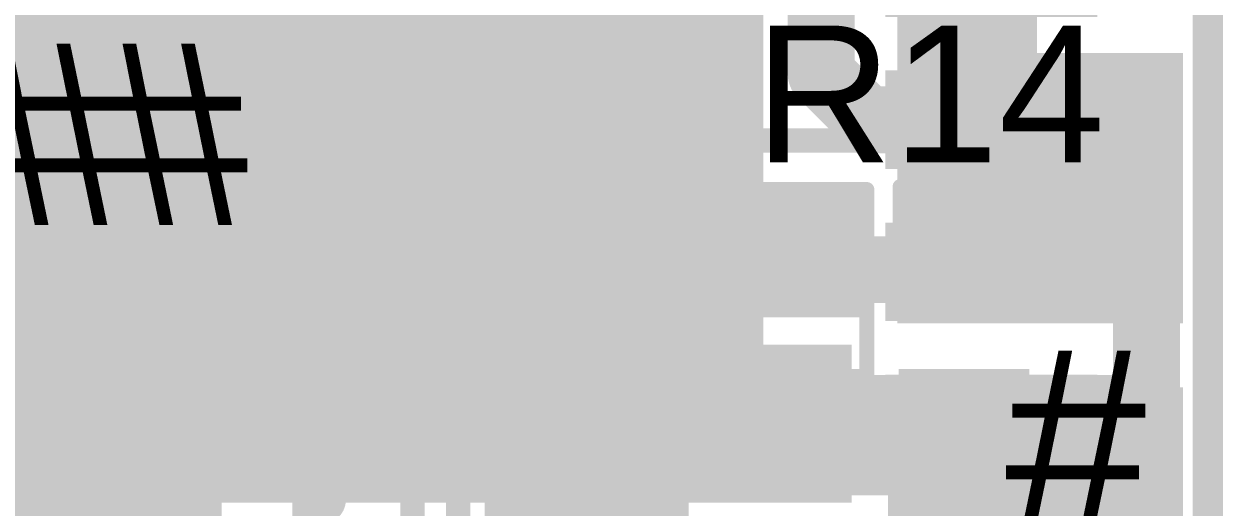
# Model space of a CAD drawing. Header units: millimetres. Extents: x -0.33 to 1.44, y -0.21 to 1.57.
# Drawn here: x 1.0357 to 1.4302, y 0.7466 to 0.9055 of the extents above; entities that cross this region are included whole.
import ezdxf

# ---------------------------------------------------------------- set-up
doc = ezdxf.new("R2010")
doc.units = ezdxf.units.MM
doc.header["$MEASUREMENT"] = 0
for name, color, linetype in [('BottomLayer', 5, 'Continuous'), ('BottomOverlay', 54, 'Continuous'), ('BottomPaste', 16, 'Continuous'), ('BottomSolder', 6, 'Continuous'), ('Mechanical2', 216, 'Continuous'), ('TopLayer', 1, 'Continuous'), ('TopOverlay', 2, 'Continuous'), ('TopPaste', 8, 'Continuous'), ('TopSolder', 216, 'Continuous'), ('ViaHoleLayer', 16, 'Continuous')]:
    doc.layers.add(name, color=color, linetype=linetype)
doc.styles.add('Arial', font='', dxfattribs={"height": 0.2})
doc.styles.get('Arial').set_extended_font_data('Arial')

# ---------------------------------------------------------------- blocks, each defined once
blk = doc.blocks.new('LAN9255_ZMX019_3')
at = {"layer": 'TopLayer'}
for points in [[(-0.17913, -0.17913), (-0.17913, 0.17913), (0.17913, 0.17913), (0.17913, -0.17913)], [(0.06693, -0.33268), (0.06693, -0.27362), (0.0748, -0.27362), (0.0748, -0.33268)], [(0.08268, -0.33268), (0.08268, -0.27362), (0.09055, -0.27362), (0.09055, -0.33268)], [(0.09843, -0.33268), (0.09843, -0.27362), (0.1063, -0.27362), (0.1063, -0.33268)], [(0.11417, -0.33268), (0.11417, -0.27362), (0.12205, -0.27362), (0.12205, -0.33268)], [(0.12992, -0.33268), (0.12992, -0.27362), (0.1378, -0.27362), (0.1378, -0.33268)], [(0.14567, -0.33268), (0.14567, -0.27362), (0.15354, -0.27362), (0.15354, -0.33268)], [(0.16142, -0.33268), (0.16142, -0.27362), (0.16929, -0.27362), (0.16929, -0.33268)], [(0.17717, -0.33268), (0.17717, -0.27362), (0.18504, -0.27362), (0.18504, -0.33268)], [(0.19291, -0.33268), (0.19291, -0.27362), (0.20079, -0.27362), (0.20079, -0.33268)], [(0.20866, -0.33268), (0.20866, -0.27362), (0.21654, -0.27362), (0.21654, -0.33268)]]:
    blk.add_hatch(color=1, dxfattribs=at).paths.add_polyline_path(points)
at = {"layer": 'TopPaste'}
for points in [[(-0.17913, -0.17913), (-0.17913, 0.17913), (0.17913, 0.17913), (0.17913, -0.17913)], [(0.06693, -0.33268), (0.06693, -0.27362), (0.0748, -0.27362), (0.0748, -0.33268)], [(0.08268, -0.33268), (0.08268, -0.27362), (0.09055, -0.27362), (0.09055, -0.33268)], [(0.09843, -0.33268), (0.09843, -0.27362), (0.1063, -0.27362), (0.1063, -0.33268)], [(0.11417, -0.33268), (0.11417, -0.27362), (0.12205, -0.27362), (0.12205, -0.33268)], [(0.12992, -0.33268), (0.12992, -0.27362), (0.1378, -0.27362), (0.1378, -0.33268)], [(0.14567, -0.33268), (0.14567, -0.27362), (0.15354, -0.27362), (0.15354, -0.33268)], [(0.16142, -0.33268), (0.16142, -0.27362), (0.16929, -0.27362), (0.16929, -0.33268)], [(0.17717, -0.33268), (0.17717, -0.27362), (0.18504, -0.27362), (0.18504, -0.33268)], [(0.19291, -0.33268), (0.19291, -0.27362), (0.20079, -0.27362), (0.20079, -0.33268)], [(0.20866, -0.33268), (0.20866, -0.27362), (0.21654, -0.27362), (0.21654, -0.33268)]]:
    blk.add_hatch(color=8, dxfattribs=at).paths.add_polyline_path(points)
at = {"layer": 'TopSolder'}
for points in [[(-0.18313, -0.18313), (-0.18313, 0.18313), (0.18313, 0.18313), (0.18313, -0.18313)], [(0.04718, -0.33668), (0.04718, -0.26962), (0.06306, -0.26962), (0.06306, -0.33668)], [(0.06293, -0.33668), (0.06293, -0.26962), (0.0788, -0.26962), (0.0788, -0.33668)], [(0.07868, -0.33668), (0.07868, -0.26962), (0.09455, -0.26962), (0.09455, -0.33668)], [(0.09443, -0.33668), (0.09443, -0.26962), (0.1103, -0.26962), (0.1103, -0.33668)], [(0.11017, -0.33668), (0.11017, -0.26962), (0.12605, -0.26962), (0.12605, -0.33668)], [(0.12592, -0.33668), (0.12592, -0.26962), (0.1418, -0.26962), (0.1418, -0.33668)], [(0.14167, -0.33668), (0.14167, -0.26962), (0.15754, -0.26962), (0.15754, -0.33668)], [(0.15742, -0.33668), (0.15742, -0.26962), (0.17329, -0.26962), (0.17329, -0.33668)], [(0.17317, -0.33668), (0.17317, -0.26962), (0.18904, -0.26962), (0.18904, -0.33668)], [(0.18891, -0.33668), (0.18891, -0.26962), (0.20479, -0.26962), (0.20479, -0.33668)], [(0.20466, -0.33668), (0.20466, -0.26962), (0.22054, -0.26962), (0.22054, -0.33668)]]:
    blk.add_hatch(color=216, dxfattribs=at).paths.add_polyline_path(points)
blk = doc.blocks.new('CAT24C256WI_GT3_B_17')
at = {"layer": 'BottomLayer'}
for points in [[(-0.1372, 0.0872), (-0.07539, 0.0872), (-0.07539, 0.0628), (-0.1372, 0.0628)], [(0.07539, 0.0872), (0.1372, 0.0872), (0.1372, 0.0628), (0.07539, 0.0628)], [(-0.1372, 0.0372), (-0.07539, 0.0372), (-0.07539, 0.0128), (-0.1372, 0.0128)], [(0.07539, 0.0372), (0.1372, 0.0372), (0.1372, 0.0128), (0.07539, 0.0128)], [(-0.1372, -0.0128), (-0.07539, -0.0128), (-0.07539, -0.0372), (-0.1372, -0.0372)], [(0.07539, -0.0128), (0.1372, -0.0128), (0.1372, -0.0372), (0.07539, -0.0372)], [(-0.1372, -0.0628), (-0.07539, -0.0628), (-0.07539, -0.0872), (-0.1372, -0.0872)], [(0.07539, -0.0628), (0.1372, -0.0628), (0.1372, -0.0872), (0.07539, -0.0872)]]:
    blk.add_hatch(color=5, dxfattribs=at).paths.add_polyline_path(points)
at = {"layer": 'BottomPaste'}
for points in [[(-0.1372, 0.0872), (-0.07539, 0.0872), (-0.07539, 0.0628), (-0.1372, 0.0628)], [(0.07539, 0.0872), (0.1372, 0.0872), (0.1372, 0.0628), (0.07539, 0.0628)], [(-0.1372, 0.0372), (-0.07539, 0.0372), (-0.07539, 0.0128), (-0.1372, 0.0128)], [(0.07539, 0.0372), (0.1372, 0.0372), (0.1372, 0.0128), (0.07539, 0.0128)], [(-0.1372, -0.0128), (-0.07539, -0.0128), (-0.07539, -0.0372), (-0.1372, -0.0372)], [(0.07539, -0.0128), (0.1372, -0.0128), (0.1372, -0.0372), (0.07539, -0.0372)], [(-0.1372, -0.0628), (-0.07539, -0.0628), (-0.07539, -0.0872), (-0.1372, -0.0872)], [(0.07539, -0.0628), (0.1372, -0.0628), (0.1372, -0.0872), (0.07539, -0.0872)]]:
    blk.add_hatch(color=16, dxfattribs=at).paths.add_polyline_path(points)
at = {"layer": 'BottomSolder'}
for points in [[(-0.1412, 0.0912), (-0.07139, 0.0912), (-0.07139, 0.0588), (-0.1412, 0.0588)], [(0.07139, 0.0912), (0.1412, 0.0912), (0.1412, 0.0588), (0.07139, 0.0588)], [(-0.1412, 0.0412), (-0.07139, 0.0412), (-0.07139, 0.0088), (-0.1412, 0.0088)], [(0.07139, 0.0412), (0.1412, 0.0412), (0.1412, 0.0088), (0.07139, 0.0088)], [(-0.1412, -0.0088), (-0.07139, -0.0088), (-0.07139, -0.0412), (-0.1412, -0.0412)], [(0.07139, -0.0088), (0.1412, -0.0088), (0.1412, -0.0412), (0.07139, -0.0412)], [(-0.1412, -0.0588), (-0.07139, -0.0588), (-0.07139, -0.0912), (-0.1412, -0.0912)], [(0.07139, -0.0588), (0.1412, -0.0588), (0.1412, -0.0912), (0.07139, -0.0912)]]:
    blk.add_hatch(color=6, dxfattribs=at).paths.add_polyline_path(points)
at = {"layer": 'BottomOverlay', "const_width": 0.005}
for points in [[(-0.074, 0.096), (0.073, 0.096)], [(-0.074, -0.096), (0.073, -0.096)]]:
    blk.add_lwpolyline(points, dxfattribs=at)
at = {"layer": 'BottomOverlay'}
for points, const_width in [([(-0.07525, 0.096, 1), (-0.07275, 0.096, 1)], 0.0025), ([(0.07175, 0.096, 1), (0.07425, 0.096, 1)], 0.0025), ([(-0.11, -0.1, 1), (-0.118, -0.1, 1)], 0.00787), ([(-0.07525, -0.096, 1), (-0.07275, -0.096, 1)], 0.0025), ([(0.07175, -0.096, 1), (0.07425, -0.096, 1)], 0.0025), ([(-0.11997, -0.1, 1), (-0.11603, -0.1, 1)], 0.00394), ([(-0.11197, -0.1, 1), (-0.10803, -0.1, 1)], 0.00394)]:
    blk.add_lwpolyline(points, format="xyb", close=True, dxfattribs=dict(at, const_width=const_width))
blk = doc.blocks.new('R__0603_31')
at = {"layer": 'TopLayer'}
for points in [[(-0.015, 0.0175), (-0.015, -0.0175), (-0.045, -0.0175), (-0.045, 0.0175)], [(0.045, 0.0175), (0.045, -0.0175), (0.015, -0.0175), (0.015, 0.0175)]]:
    blk.add_hatch(color=1, dxfattribs=at).paths.add_polyline_path(points)
at = {"layer": 'TopPaste'}
for points in [[(-0.015, 0.0175), (-0.015, -0.0175), (-0.045, -0.0175), (-0.045, 0.0175)], [(0.045, 0.0175), (0.045, -0.0175), (0.015, -0.0175), (0.015, 0.0175)]]:
    blk.add_hatch(color=8, dxfattribs=at).paths.add_polyline_path(points)
at = {"layer": 'TopSolder'}
for points in [[(-0.011, 0.0215), (-0.011, -0.0215), (-0.049, -0.0215), (-0.049, 0.0215)], [(0.049, 0.0215), (0.049, -0.0215), (0.011, -0.0215), (0.011, 0.0215)]]:
    blk.add_hatch(color=216, dxfattribs=at).paths.add_polyline_path(points)
at = {"layer": 'TopOverlay', "const_width": 0.005}
for points in [[(-0.048, 0.021), (0.048, 0.021)], [(-0.048, 0.021), (-0.048, -0.021)], [(0.048, 0.021), (0.048, -0.021)], [(-0.048, -0.021), (0.048, -0.021)]]:
    blk.add_lwpolyline(points, dxfattribs=at)
at = {"layer": 'TopOverlay', "const_width": 0.0025}
for points in [[(-0.04925, 0.021, 1), (-0.04675, 0.021, 1)], [(-0.04925, 0.021, 1), (-0.04675, 0.021, 1)], [(0.04675, 0.021, 1), (0.04925, 0.021, 1)], [(0.04675, 0.021, 1), (0.04925, 0.021, 1)], [(-0.04925, -0.021, 1), (-0.04675, -0.021, 1)], [(-0.04925, -0.021, 1), (-0.04675, -0.021, 1)], [(0.04675, -0.021, 1), (0.04925, -0.021, 1)], [(0.04675, -0.021, 1), (0.04925, -0.021, 1)]]:
    blk.add_lwpolyline(points, format="xyb", close=True, dxfattribs=at)
blk = doc.blocks.new('C__0603_77')
at = {"layer": 'TopLayer'}
for points in [[(-0.015, 0.0175), (-0.015, -0.0175), (-0.045, -0.0175), (-0.045, 0.0175)], [(0.045, 0.0175), (0.045, -0.0175), (0.015, -0.0175), (0.015, 0.0175)]]:
    blk.add_hatch(color=1, dxfattribs=at).paths.add_polyline_path(points)
at = {"layer": 'TopPaste'}
for points in [[(-0.015, 0.0175), (-0.015, -0.0175), (-0.045, -0.0175), (-0.045, 0.0175)], [(0.045, 0.0175), (0.045, -0.0175), (0.015, -0.0175), (0.015, 0.0175)]]:
    blk.add_hatch(color=8, dxfattribs=at).paths.add_polyline_path(points)
at = {"layer": 'TopSolder'}
for points in [[(-0.011, 0.0215), (-0.011, -0.0215), (-0.049, -0.0215), (-0.049, 0.0215)], [(0.049, 0.0215), (0.049, -0.0215), (0.011, -0.0215), (0.011, 0.0215)]]:
    blk.add_hatch(color=216, dxfattribs=at).paths.add_polyline_path(points)
at = {"layer": 'TopOverlay', "const_width": 0.005}
for points in [[(-0.049, -0.021), (-0.049, 0.021)], [(-0.018, 0.021), (-0.049, 0.021)], [(0.049, 0.021), (0.018, 0.021)], [(0.049, -0.021), (0.049, 0.021)], [(-0.018, -0.021), (-0.049, -0.021)], [(0.049, -0.021), (0.018, -0.021)]]:
    blk.add_lwpolyline(points, dxfattribs=at)
at = {"layer": 'TopOverlay', "const_width": 0.0025}
for points in [[(-0.05025, 0.021, 1), (-0.04775, 0.021, 1)], [(-0.05025, 0.021, 1), (-0.04775, 0.021, 1)], [(-0.01925, 0.021, 1), (-0.01675, 0.021, 1)], [(0.01675, 0.021, 1), (0.01925, 0.021, 1)], [(0.04775, 0.021, 1), (0.05025, 0.021, 1)], [(0.04775, 0.021, 1), (0.05025, 0.021, 1)], [(-0.05025, -0.021, 1), (-0.04775, -0.021, 1)], [(-0.05025, -0.021, 1), (-0.04775, -0.021, 1)], [(-0.01925, -0.021, 1), (-0.01675, -0.021, 1)], [(0.01675, -0.021, 1), (0.01925, -0.021, 1)], [(0.04775, -0.021, 1), (0.05025, -0.021, 1)], [(0.04775, -0.021, 1), (0.05025, -0.021, 1)]]:
    blk.add_lwpolyline(points, format="xyb", close=True, dxfattribs=at)

msp = doc.modelspace()

# ---------------------------------------------------------------- hatches: boundary and pattern name
at = {"layer": 'BottomLayer'}
for points in [[(1.223, 0.884), (1.279, 0.884), (1.279, 1.323), (1.223, 1.323)], [(0.834, 0.822), (1.279, 0.822), (1.279, 0.947), (0.834, 0.947)], [(1.1, 0.748), (1.279, 0.748), (1.279, 0.855), (1.1, 0.855)], [(1.24, 0.748), (1.308, 0.748), (1.308, 0.8), (1.24, 0.8)], [(0.8265, 0.713), (1.059, 0.713), (1.059, 0.792), (0.8265, 0.792)], [(1.32, 0.741), (1.417, 0.741), (1.417, 0.786), (1.32, 0.786)], [(1.38, 0.184), (1.417, 0.184), (1.417, 0.754), (1.38, 0.754)]]:
    msp.add_hatch(color=5, dxfattribs=at).paths.add_polyline_path(points)
h = msp.add_hatch(color=5, dxfattribs=at)
edge = h.paths.add_edge_path()
edge.add_arc((1.303, 0.825), 0.01181, 0, 360)
h = msp.add_hatch(color=5, dxfattribs=at)
edge = h.paths.add_edge_path()
edge.add_arc((1.405, 0.823), 0.01181, 0, 360)
h = msp.add_hatch(color=5, dxfattribs=at)
edge = h.paths.add_edge_path()
edge.add_arc((1.283, 0.777), 0.01181, 0, 360)
at = {"layer": 'TopLayer'}
for points in [[(1.323, 0.861), (1.369, 0.861), (1.369, 0.985), (1.323, 0.985)], [(1.346, 0.807), (1.417, 0.807), (1.417, 0.896), (1.346, 0.896)], [(1.323, 0.807), (1.369, 0.807), (1.369, 0.888), (1.323, 0.888)], [(1.273, 0.809), (1.314, 0.809), (1.314, 0.85), (1.273, 0.85)], [(1.27, 0.754), (1.413, 0.754), (1.413, 0.79), (1.27, 0.79)], [(1.327, 0.632), (1.413, 0.632), (1.413, 0.783), (1.327, 0.783)], [(1.327, 0.632), (1.372, 0.632), (1.372, 0.76), (1.327, 0.76)]]:
    msp.add_hatch(color=1, dxfattribs=at).paths.add_polyline_path(points)
h = msp.add_hatch(color=1, dxfattribs=at)
edge = h.paths.add_edge_path()
edge.add_arc((1.303, 0.825), 0.01181, 0, 360)
h = msp.add_hatch(color=1, dxfattribs=at)
edge = h.paths.add_edge_path()
edge.add_arc((1.405, 0.823), 0.01181, 0, 360)
h = msp.add_hatch(color=1, dxfattribs=at)
edge = h.paths.add_edge_path()
edge.add_arc((1.283, 0.777), 0.01181, 0, 360)
at = {"layer": 'ViaHoleLayer'}
h = msp.add_hatch(color=16, dxfattribs=at)
edge = h.paths.add_edge_path()
edge.add_arc((1.303, 0.825), 0.00591, 0, 360)
h = msp.add_hatch(color=16, dxfattribs=at)
edge = h.paths.add_edge_path()
edge.add_arc((1.405, 0.823), 0.00591, 0, 360)
h = msp.add_hatch(color=16, dxfattribs=at)
edge = h.paths.add_edge_path()
edge.add_arc((1.283, 0.777), 0.00591, 0, 360)

# ---------------------------------------------------------------- linework, layer by layer
at = {"layer": 'BottomLayer'}
for points, const_width in [([(1.298, 0.88909), (1.298, 0.951)], 0.022), ([(1.298, 0.88909), (1.31309, 0.874)], 0.022), ([(1.31309, 0.874), (1.354, 0.874)], 0.022), ([(1.303, 0.825), (1.30331, 0.82469)], 0.022), ([(1.30331, 0.82469), (1.35331, 0.82469)], 0.022), ([(1.35331, 0.82469), (1.354, 0.824)], 0.022), ([(1.405, 0.772), (1.405, 0.823)], 0.022), ([(0.834, 0.8075), (1.0855, 0.8075)], 0.015), ([(0.834, 0.8065), (1.0735, 0.8065)], 0.015), ([(1.0735, 0.80069), (1.08031, 0.8075)], 0.015), ([(1.0735, 0.7555), (1.0735, 0.8065)], 0.015), ([(1.0855, 0.7555), (1.0855, 0.8075)], 0.015), ([(1.0735, 0.78481), (1.0855, 0.77281)], 0.015), ([(1.0735, 0.76533), (1.0855, 0.77733)], 0.015), ([(1.401, 0.767), (1.406, 0.772)], 0.022), ([(1.0735, 0.7555), (1.0855, 0.7555)], 0.015)]:
    msp.add_lwpolyline(points, dxfattribs=dict(at, const_width=const_width))
for points, const_width in [([(1.2925, 0.88909, 1), (1.3035, 0.88909, 1)], 0.011), ([(1.2925, 0.88909, 1), (1.3035, 0.88909, 1)], 0.011), ([(1.30759, 0.874, 1), (1.31859, 0.874, 1)], 0.011), ([(1.30759, 0.874, 1), (1.31859, 0.874, 1)], 0.011), ([(1.3485, 0.874, 1), (1.3595, 0.874, 1)], 0.011), ([(1.2975, 0.825, 1), (1.3085, 0.825, 1)], 0.011), ([(1.29781, 0.82469, 1), (1.30881, 0.82469, 1)], 0.011), ([(1.29781, 0.82469, 1), (1.30881, 0.82469, 1)], 0.011), ([(1.34781, 0.82469, 1), (1.35881, 0.82469, 1)], 0.011), ([(1.34781, 0.82469, 1), (1.35881, 0.82469, 1)], 0.011), ([(1.3485, 0.824, 1), (1.3595, 0.824, 1)], 0.011), ([(1.3995, 0.823, 1), (1.4105, 0.823, 1)], 0.011), ([(1.06975, 0.8065, 1), (1.07725, 0.8065, 1)], 0.0075), ([(1.06975, 0.8065, 1), (1.07725, 0.8065, 1)], 0.0075), ([(1.07656, 0.8075, 1), (1.08406, 0.8075, 1)], 0.0075), ([(1.08175, 0.8075, 1), (1.08925, 0.8075, 1)], 0.0075), ([(1.08175, 0.8075, 1), (1.08925, 0.8075, 1)], 0.0075), ([(1.06975, 0.80069, 1), (1.07725, 0.80069, 1)], 0.0075), ([(1.06975, 0.78481, 1), (1.07725, 0.78481, 1)], 0.0075), ([(1.08175, 0.77733, 1), (1.08925, 0.77733, 1)], 0.0075), ([(1.3995, 0.772, 1), (1.4105, 0.772, 1)], 0.011), ([(1.4005, 0.772, 1), (1.4115, 0.772, 1)], 0.011), ([(1.08175, 0.77281, 1), (1.08925, 0.77281, 1)], 0.0075), ([(1.3955, 0.767, 1), (1.4065, 0.767, 1)], 0.011), ([(1.06975, 0.76533, 1), (1.07725, 0.76533, 1)], 0.0075), ([(1.06975, 0.7555, 1), (1.07725, 0.7555, 1)], 0.0075), ([(1.06975, 0.7555, 1), (1.07725, 0.7555, 1)], 0.0075), ([(1.08175, 0.7555, 1), (1.08925, 0.7555, 1)], 0.0075), ([(1.08175, 0.7555, 1), (1.08925, 0.7555, 1)], 0.0075)]:
    msp.add_lwpolyline(points, format="xyb", close=True, dxfattribs=dict(at, const_width=const_width))
at = {"layer": 'Mechanical2', "const_width": 0.01}
msp.add_lwpolyline([(1.4252, -0.0448), (1.4252, 1.28673)], dxfattribs=at)
msp.add_lwpolyline([(1.4252, -0.0448), (1.4252, 1.28673)], dxfattribs=at)
at = {"layer": 'TopLayer'}
for points, const_width in [([(1.06728, 0.93994), (1.16354, 0.84367)], 0.008), ([(1.054, 0.932), (1.128, 0.858)], 0.008), ([(1.17854, 0.71733), (1.17854, 0.92094)], 0.008), ([(1.01414, 0.88275), (1.04489, 0.9135)], 0.015), ([(1.01552, 0.9135), (1.04627, 0.88275)], 0.015), ([(1.04634, 0.9135), (1.07709, 0.88275)], 0.015), ([(1.0495, 0.88275), (1.06329, 0.89654)], 0.015), ([(0.83979, 0.88275), (1.07709, 0.88275)], 0.015), ([(1.35722, 0.86722), (1.359, 0.869)], 0.008), ([(1.22476, 0.86722), (1.35722, 0.86722)], 0.008), ([(1.3285, 0.865), (1.346, 0.8475)], 0.008), ([(1.128, 0.727), (1.128, 0.858)], 0.008), ([(1.16354, 0.72354), (1.16354, 0.84367)], 0.008)]:
    msp.add_lwpolyline(points, dxfattribs=dict(at, const_width=const_width))
for points, const_width in [([(1.05954, 0.89654, 1), (1.06704, 0.89654, 1)], 0.0075), ([(1.04252, 0.88275, 1), (1.05002, 0.88275, 1)], 0.0075), ([(1.04575, 0.88275, 1), (1.05325, 0.88275, 1)], 0.0075), ([(1.07333, 0.88275, 1), (1.08083, 0.88275, 1)], 0.0075), ([(1.07333, 0.88275, 1), (1.08083, 0.88275, 1)], 0.0075), ([(1.357, 0.869, 1), (1.361, 0.869, 1)], 0.004), ([(1.22276, 0.86722, 1), (1.22676, 0.86722, 1)], 0.004), ([(1.3265, 0.865, 1), (1.3305, 0.865, 1)], 0.004), ([(1.35522, 0.86722, 1), (1.35922, 0.86722, 1)], 0.004), ([(1.35522, 0.86722, 1), (1.35922, 0.86722, 1)], 0.004), ([(1.126, 0.858, 1), (1.13, 0.858, 1)], 0.004), ([(1.126, 0.858, 1), (1.13, 0.858, 1)], 0.004), ([(1.344, 0.8475, 1), (1.348, 0.8475, 1)], 0.004), ([(1.16154, 0.84367, 1), (1.16554, 0.84367, 1)], 0.004), ([(1.16154, 0.84367, 1), (1.16554, 0.84367, 1)], 0.004)]:
    msp.add_lwpolyline(points, format="xyb", close=True, dxfattribs=dict(at, const_width=const_width))

# ---------------------------------------------------------------- block references
for name, p, rotation in [('LAN9255_ZMX019_3', (0.91767, 0.68612), 90), ('R__0603_31', (1.292, 0.803), 90), ('C__0603_77', (1.345, 0.803), 270)]:
    msp.add_blockref(name, p, dxfattribs=dict(rotation=rotation))
msp.add_blockref('CAT24C256WI_GT3_B_17', (1.2477, 0.849))

# ---------------------------------------------------------------- texts
at = {"layer": 'BottomOverlay', "style": 'Arial', "text_generation_flag": 2}
for p in [(1.022, 0.899), (1.063, 0.899)]:
    msp.add_text('#', height=0.06, rotation=180, dxfattribs=at).set_placement(p)
at = {"layer": 'TopOverlay', "style": 'Arial'}
msp.add_text('R14', height=0.045, dxfattribs=at).set_placement((1.276, 0.86))
msp.add_text('#', height=0.06, rotation=180, dxfattribs=at).set_placement((1.405, 0.798))

doc.saveas('drawing.dxf')
